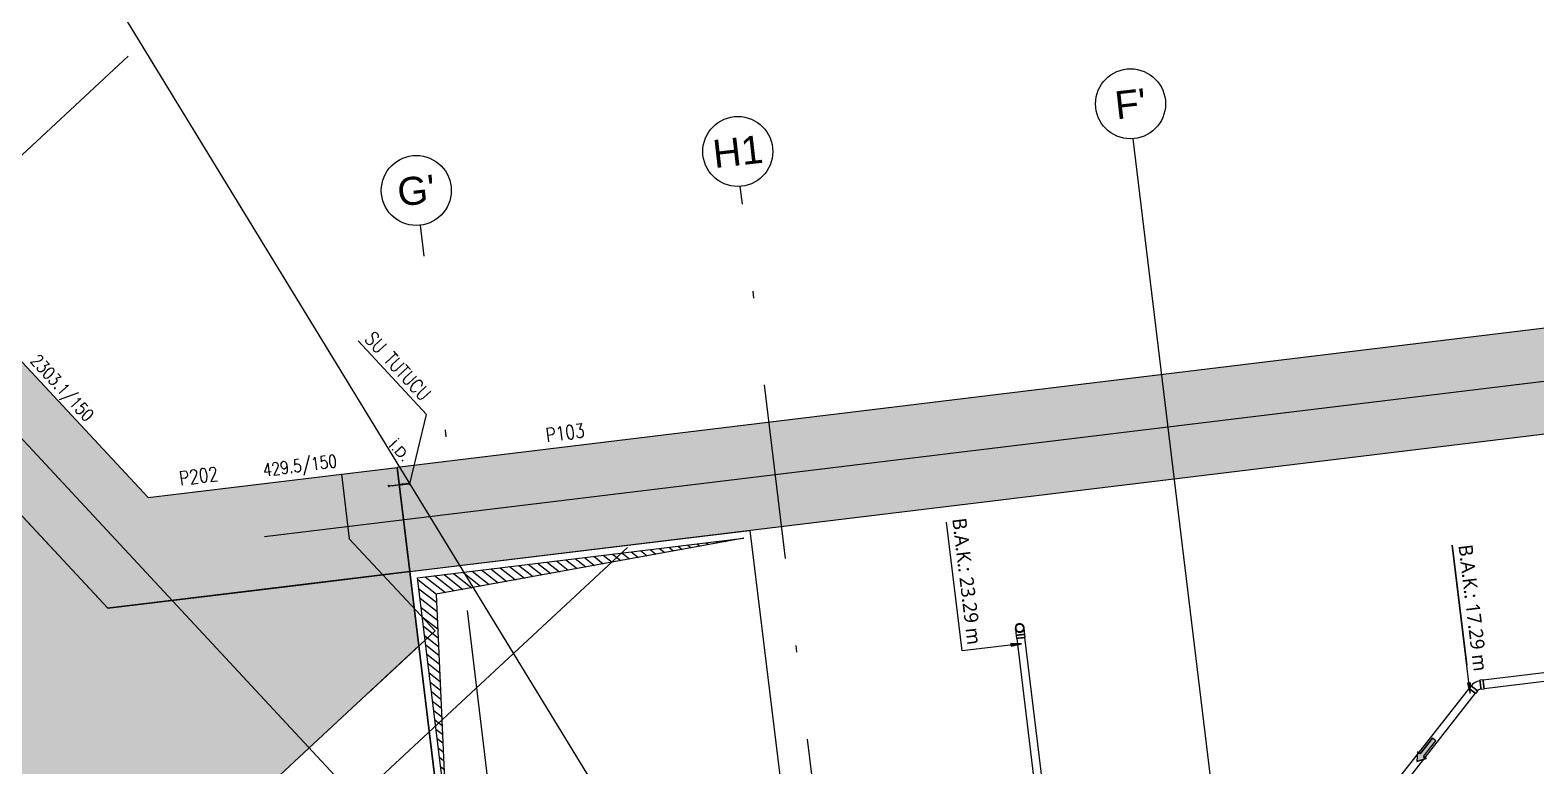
# Model space of a CAD drawing. Header units: millimetres. Extents: x 400382 to 401276, y 4543898 to 4544126.
# Drawn here: x 400429.5 to 400451.01, y 4544090.48 to 4544100.99 of the extents above; entities that cross this region are included whole.
import ezdxf
from ezdxf.enums import TextEntityAlignment as Align

# ---------------------------------------------------------------- set-up
doc = ezdxf.new("R2010")
doc.units = ezdxf.units.MM
for name, pattern in [('ACAD_ISO05W100', [33, 24, -3, 0, -3, 0, -3]), ('AKS', [3, 2.5, -0.25, 0, -0.25]), ('CONTINU', [0]), ('DASHDOT2', [0.5, 0.25, -0.125, 0, -0.125])]:
    doc.linetypes.add(name, pattern=pattern)
for name, color, linetype in [('aks prota', 2, 'AKS'), ('boşluk prota', 2, 'Continuous'), ('boşluk taraması prota', 252, 'Continuous'), ('caks prota', 4, 'Continuous'), ('iderzi_PROTA', 3, 'Continuous'), ('kiriş prota', 6, 'Continuous'), ('kolon tarama prota', 252, 'Continuous'), ('lperde prota', 4, 'Continuous'), ('merdiven prota', 2, 'Continuous'), ('not yazısı prota', 6, 'Continuous'), ('not çizgisi prota', 4, 'Continuous'), ('perde prota', 1, 'Continuous'), ('PRT-AL-TUNEL_EKSENI', 14, 'DASHDOT2'), ('st_s_su tutucu', 2, 'Continuous'), ('st_s_ölçü', 4, 'Continuous'), ('taks prota', 7, 'Continuous'), ('TARAMA', 8, 'Continuous'), ('tperde prota', 6, 'Continuous')]:
    doc.layers.add(name, color=color, linetype=linetype)
doc.styles.add('OLCU', font='romanstw.shx')
doc.styles.add('Segoe UI Light_1', font='', dxfattribs={"height": 200})
doc.styles.add('TAKS', font='Arial Unicode.ttf')
doc.styles.add('text25_PROTA', font='Arial.ttf', dxfattribs={"height": 25})
doc.styles.add('tkolon', font='romanstw.shx')
doc.styles.add('TSIMPLEX', font='romanstw.shx')
doc.styles.get('Segoe UI Light_1').set_extended_font_data('Segoe UI Light')
doc.dimstyles.new('1-50', dxfattribs={"dimtxt": 10, "dimasz": 4, "dimexe": 4, "dimexo": 8, "dimgap": 4, "dimtad": 1, "dimdec": 1, "dimrnd": 0.05, "dimzin": 9, "dimdsep": 46, "dimtxsty": 'OLCU', "dimblk1": 'OBLIQUE', "dimblk2": 'OBLIQUE', "dimsah": 1, "dimcen": 2, "dimdle": 4, "dimclrd": 4, "dimclre": 4, "dimclrt": 3, "dimadec": 1, "dimazin": 0, "dimtfac": 1, "dimtdec": 1, "dimtix": 1, "dimtmove": 2, "dimatfit": 3, "dimldrblk": 'OBLIQUE', "dimfxl": 1, "dimtvp": 1, "dimtolj": 1, "dimtzin": 1, "dimarcsym": 0})

# ---------------------------------------------------------------- blocks, each defined once
blk = doc.blocks.new('Flow Direction - Flow Direction _25mm_-1035271-_17_70 m  ARA KAT')
at = {"layer": 'TARAMA'}
blk.add_hatch(color=256, dxfattribs=at).paths.add_polyline_path([(0, 0), (-117, -78), (-117, -30), (-400, -30), (-400, 30), (-117, 30), (-117, 78)], flags=0)
for p, q in [((-117, 30), (-400, 30)), ((-400, 30), (-400, -30)), ((-117, 30), (-400, 30)), ((-400, 30), (-400, -30)), ((0, 0), (-117, 78)), ((-117, 78), (-117, 30)), ((-117, 78), (0, 0)), ((-117, 30), (-117, 78)), ((-117, -78), (0, 0)), ((-117, -78), (0, 0)), ((-400, -30), (-117, -30)), ((-117, -30), (-400, -30)), ((-117, -30), (-117, -78)), ((-117, -30), (-117, -78))]:
    blk.add_line(p, q, dxfattribs=at)
blk = doc.blocks.new('17.60 mekanik')
at = {"layer": 'kolon tarama prota'}
for points in [[(135013.2, 64918.5), (135002.3, 64928.9), (134999.9, 64925.7)], [(134524.9, 64497.5), (134514.5, 64486.5), (134517.7, 64484.2)]]:
    blk.add_hatch(color=256, dxfattribs=at).paths.add_polyline_path(points, flags=0)
for p, q in [((135180.6, 65176.4), (135012.1, 64944.5)), ((135021.6, 64937.5), (135190.1, 65169.5)), ((134840.8, 65043.8), (134980.5, 64942.3)), ((135013.2, 64918.5), (134840.8, 65043.8)), ((135011.7, 64944.8), (135009.1, 64941.2)), ((135002.3, 64928.9), (134999.9, 64925.7)), ((134999.9, 64925.7), (135013.2, 64918.5)), ((135013.2, 64918.5), (135002.3, 64928.9)), ((135005.5, 64926.4), (135006.2, 64922)), ((135006.7, 64922.1), (135034.5, 64746.8)), ((135018.8, 64924), (135018.1, 64928.4)), ((135046.1, 64748.7), (135018.3, 64924)), ((135019.4, 64933.7), (135022, 64937.3)), ((134474.7, 64428.4), (134324.9, 64537.2)), ((134522, 64507.5), (134518.4, 64510.1)), ((134524.9, 64497.5), (134474.7, 64428.4)), ((134510.9, 64499.8), (134514.5, 64497.2)), ((134524.9, 64497.5), (134514.5, 64486.5)), ((134514.8, 64497.6), (134888.8, 64225.9)), ((134517.7, 64484.2), (134524.9, 64497.5)), ((134895.7, 64235.4), (134521.7, 64507.1)), ((134514.5, 64486.5), (134517.7, 64484.2))]:
    blk.add_line(p, q, dxfattribs=at)
at = {"layer": 'kolon tarama prota', "flags": 128}
for points in [[(135009.6, 64940.8), (135007.5, 64937.1), (135006.5, 64934)], [(135006.5, 64934), (135005.9, 64929.8), (135006.2, 64926.5)], [(135017.5, 64928.3), (135017.5, 64931), (135017.6, 64931.3)], [(135017.6, 64931.3), (135018.7, 64933.8), (135018.8, 64934.1)], [(134503.3, 64506.1), (134501.8, 64507.9), (134501, 64510.1), (134501.2, 64512.4), (134502, 64514.1)], [(134502, 64514.1), (134503.8, 64515.7), (134506, 64516.4), (134508.3, 64516.3), (134510, 64515.4)], [(134510, 64515.4), (134510.4, 64515.1), (134511.5, 64514.3), (134513.3, 64513.1), (134515.4, 64511.5), (134517.9, 64509.7), (134518, 64509.6)], [(134510, 64515.4), (134511.6, 64513.7), (134512.3, 64511.5), (134512.2, 64509.2), (134511.3, 64507.4)], [(134511.3, 64507.4), (134509.6, 64505.9), (134507.4, 64505.1), (134505.1, 64505.3), (134503.3, 64506.1)], [(134511.3, 64500.4), (134508.8, 64502.1), (134506.6, 64503.7), (134504.9, 64505), (134503.7, 64505.8), (134503.3, 64506.1), (134503.3, 64506.1)]]:
    blk.add_lwpolyline(points, dxfattribs=at)
at = {"layer": 'kolon tarama prota'}
for radius, start, end in [(6.38, 144, 324), (6.38, 144, 324), (5.9, 144, 324), (5.71, 144, 324), (6.38, 324, 144), (6.38, 324, 144), (5.9, 324, 144), (5.72, 324, 144)]:
    blk.add_arc((134506.7, 64510.8), radius, start, end, dxfattribs=at)
for centre, major_axis, ratio, start_param, end_param in [((135014.2, 64937.4), (-5.16, 3.75), 0.010001, 3.145733, 6.287326), ((135014.2, 64937.4), (5.16, -3.75), 0.010001, 3.145733, 6.287326), ((135014.2, 64937.4), (-4.62, 3.36), 0.010001, 0.004141, 3.145733), ((135014.2, 64937.4), (-4.62, 3.36), 0.010001, 3.145733, 6.287326), ((135016.8, 64941), (5.16, -3.75), 0.010001, 3.145733, 6.287326), ((135016.8, 64941), (5.16, -3.75), 0.010001, 0.004141, 3.145733), ((135016.8, 64941), (4.77, -3.47), 0.010011, 3.141593, 4.712389), ((135016.8, 64941), (-4.77, 3.47), 0.010011, 4.712389, 6.283185), ((135016.8, 64941), (4.77, -3.47), 0.010011, 4.712389, 6.283185), ((135016.8, 64941), (-4.77, 3.47), 0.010011, 3.141593, 4.712389), ((135011.8, 64927.4), (6.3, 1), 0.01, 3.137449, 6.279041), ((135011.8, 64927.4), (6.3, 1), 0.01, 6.279041, 9.420634), ((135011.8, 64927.4), (5.64, 0.89), 0.01, 3.137449, 6.279041), ((135011.8, 64927.4), (5.64, 0.89), 0.01, 6.279041, 9.420634), ((135012.5, 64923), (6.3, 1), 0.01, 6.279041, 9.420634), ((135012.5, 64923), (6.3, 1), 0.01, 3.137449, 6.279041), ((135012.5, 64923), (5.83, 0.92), 0.01, 1.570796, 3.141593), ((135012.5, 64923), (5.83, 0.92), 0.01, 3.141593, 4.712389), ((135012.5, 64923), (5.83, 0.92), 0.01, 4.712389, 6.283185), ((135012.5, 64923), (5.83, 0.92), 0.01, 0, 1.570796), ((134514.6, 64505), (3.75, 5.16), 0.01, 4.712389, 7.853982), ((134514.6, 64505), (3.36, 4.62), 0.01, 4.712389, 7.853982), ((134514.6, 64505), (3.75, 5.16), 0.01, 1.570796, 4.712389), ((134514.6, 64505), (-3.36, -4.62), 0.01, 4.712389, 7.853982), ((134518.2, 64502.4), (-3.75, -5.16), 0.01, 4.712389, 7.853982), ((134518.2, 64502.4), (3.47, 4.77), 0.01, 1.570796, 3.141593), ((134518.2, 64502.4), (3.47, 4.77), 0.01, 3.141593, 4.712389), ((134518.2, 64502.4), (3.75, 5.16), 0.01, 4.712389, 7.853982), ((134518.2, 64502.4), (3.47, 4.77), 0.01, 0, 1.570796), ((134518.2, 64502.4), (3.47, 4.77), 0.01, 4.712389, 6.283185)]:
    blk.add_ellipse(centre, major_axis=major_axis, ratio=ratio, start_param=start_param, end_param=end_param, dxfattribs=at)
at = {"layer": 'kolon tarama prota', "xscale": 0.1, "yscale": 0.1, "zscale": 0.1, "rotation": 279.0000000010492}
blk.add_blockref('Flow Direction - Flow Direction _25mm_-1035271-_17_70 m  ARA KAT', (135032.6, 64796.1), dxfattribs=at)
at = {"layer": 'kolon tarama prota', "char_height": 20, "attachment_point": 1, "rotation": 324, "line_spacing_factor": 1.142579, "style": 'Segoe UI Light_1'}
for s, insert, width in [('B.A.K.: 17.29 m', (134858.7, 65066.1), 207.124), ('B.A.K.: 23.29 m', (134338.6, 64562.6), 213.157)]:
    blk.add_mtext(s, dxfattribs=dict(at, insert=insert, width=width))
blk = doc.blocks.new('_Oblique')
at = {"layer": 'st_s_ölçü', "lineweight": -2}
blk.add_line((-0.5, -0.5), (0.5, 0.5), dxfattribs=at)
blk = doc.blocks.new('D')
at = {"layer": 'st_s_su tutucu', "linetype": 'CONTINU', "ltscale": 0.2}
for p, q in [((-39987.8, 52508.2), (-39992.6, 52508.2)), ((-39992.6, 52508.2), (-39992.6, 52507.4)), ((-39992.6, 52507.4), (-39990.6, 52506.1)), ((-39990.6, 52478.7), (-39991.9, 52478.7)), ((-39991.9, 52478.7), (-39991.9, 52477.7)), ((-39991.9, 52477.7), (-39990.6, 52477.7)), ((-39990.6, 52498.5), (-39991.5, 52498.5)), ((-39991.5, 52498.5), (-39991.5, 52497.9)), ((-39991.5, 52497.9), (-39990.6, 52497.9)), ((-39990.6, 52488.5), (-39991.5, 52488.5)), ((-39991.5, 52488.5), (-39991.5, 52487.9)), ((-39991.5, 52487.9), (-39990.6, 52487.9)), ((-39991.5, 52467.9), (-39991.5, 52468.5)), ((-39991.5, 52468.5), (-39990.6, 52468.5)), ((-39990.6, 52506.1), (-39990.6, 52498.5)), ((-39990.6, 52497.9), (-39990.6, 52488.5)), ((-39990.6, 52487.9), (-39990.6, 52478.7)), ((-39990.6, 52468.5), (-39990.6, 52477.7)), ((-39989.8, 52506.1), (-39987.8, 52507.4)), ((-39989.8, 52498.5), (-39989.8, 52506.1)), ((-39988.9, 52498.5), (-39989.8, 52498.5)), ((-39989.8, 52488.5), (-39989.8, 52497.9)), ((-39989.8, 52497.9), (-39988.9, 52497.9)), ((-39988.9, 52488.5), (-39989.8, 52488.5)), ((-39989.8, 52478.7), (-39989.8, 52487.9)), ((-39989.8, 52487.9), (-39988.9, 52487.9)), ((-39988.5, 52478.7), (-39989.8, 52478.7)), ((-39989.8, 52477.7), (-39988.5, 52477.7)), ((-39989.8, 52477.7), (-39989.8, 52468.5)), ((-39989.8, 52468.5), (-39988.9, 52468.5)), ((-39988.9, 52497.9), (-39988.9, 52498.5)), ((-39988.9, 52487.9), (-39988.9, 52488.5)), ((-39988.9, 52468.5), (-39988.9, 52467.9)), ((-39988.5, 52477.7), (-39988.5, 52478.7)), ((-39987.8, 52507.4), (-39987.8, 52508.2)), ((-39992.6, 52449), (-39990.6, 52450.3)), ((-39992.6, 52448.2), (-39992.6, 52449)), ((-39987.8, 52448.2), (-39992.6, 52448.2)), ((-39990.6, 52467.9), (-39991.5, 52467.9)), ((-39991.5, 52457.9), (-39991.5, 52458.5)), ((-39991.5, 52458.5), (-39990.6, 52458.5)), ((-39990.6, 52457.9), (-39991.5, 52457.9)), ((-39990.6, 52458.5), (-39990.6, 52467.9)), ((-39990.6, 52450.3), (-39990.6, 52457.9)), ((-39988.9, 52467.9), (-39989.8, 52467.9)), ((-39989.8, 52467.9), (-39989.8, 52458.5)), ((-39989.8, 52458.5), (-39988.9, 52458.5)), ((-39988.9, 52457.9), (-39989.8, 52457.9)), ((-39989.8, 52457.9), (-39989.8, 52450.3)), ((-39989.8, 52450.3), (-39987.8, 52449)), ((-39988.9, 52458.5), (-39988.9, 52457.9)), ((-39987.8, 52449), (-39987.8, 52448.2))]:
    blk.add_line(p, q, dxfattribs=at)

msp = doc.modelspace()

# ---------------------------------------------------------------- hatches: boundary and pattern name
at = {"layer": 'boşluk taraması prota', "ltscale": 2}
h = msp.add_hatch(dxfattribs=at)
h.set_pattern_fill('ANSI31', color=256, scale=0.03, angle=-83.076006, style=0)
h.set_pattern_definition([(321.923994, (399942.09263, 4544740.68775), (0.058741273, 0.074980167), [])])
h.paths.add_polyline_path([(400439.69465, 4544093.73227), (400435.30369, 4544092.931), (400435.43736, 4544089.86141), (400435.03599, 4544093.16655)])
at = {"layer": 'kolon tarama prota'}
h = msp.add_hatch(color=256, dxfattribs=at)
h.dxf.hatch_style = 1
h.paths.add_polyline_path([(400440.75164, 4544045.26344), (400441.05928, 4544042.7301), (400395.59453, 4544091.61494), (400416.02452, 4544110.61561), (400431.18841, 4544094.31102), (400434.74297, 4544094.74268), (400434.9238, 4544093.25362), (400430.61052, 4544092.72982), (400415.74337, 4544108.71536), (400397.51015, 4544091.75777)])
h = msp.add_hatch(color=256, dxfattribs=at)
h.dxf.hatch_style = 1
h.paths.add_polyline_path([(400485.11839, 4544034.12161), (400477.13156, 4544099.89028), (400434.74297, 4544094.74268), (400434.9238, 4544093.25362), (400475.82333, 4544098.22039), (400483.38044, 4544035.9903)])
h = msp.add_hatch(dxfattribs=at)
h.set_pattern_fill('DOTS', color=2, scale=0.1, angle=-47.076006)
h.set_pattern_definition([(312.923994, (398997.36488, 4544993.93019), (0.170302485, 0.049990168), [0, -0.15875])])
h.paths.add_polyline_path([(400422.91056, 4544086.83925), (400423.31917, 4544086.3999), (400420.97595, 4544084.22061), (400420.56733, 4544084.65996)])
h.paths.add_polyline_path([(400426.67851, 4544084.40306), (400425.11215, 4544086.08725), (400426.50344, 4544087.38121), (400428.0698, 4544085.69701), (400435.05361, 4544092.19222), (400434.9238, 4544093.25362), (400430.61052, 4544092.72982), (400427.49109, 4544096.08391), (400409.25788, 4544079.12632), (400414.7061, 4544073.26826)])

# ---------------------------------------------------------------- linework, layer by layer
at = {"layer": 'aks prota', "ltscale": 10}
for p, q in [((400524.75998, 4543992.59926), (400411.76442, 4544114.0949)), ((400404.62495, 4544076.18317), (400430.90169, 4544100.62153)), ((400432.84797, 4544093.75705), (400479.20739, 4544099.38685)), ((400454.21444, 4544025.64861), (400445.25332, 4544099.44021)), ((400442.38913, 4544038.00062), (400435.07808, 4544098.20454)), ((400411.43523, 4544068.86059), (400438.03409, 4544093.59854))]:
    msp.add_line(p, q, dxfattribs=at)
at = {"layer": 'boşluk prota', "ltscale": 0.05}
msp.add_lwpolyline([(400439.69465, 4544093.73227), (400435.30369, 4544092.931), (400435.43736, 4544089.86141), (400435.03599, 4544093.16655)], close=True, dxfattribs=at)
at = {"layer": 'caks prota', "ltscale": 0.05}
for centre in [(400445.21765, 4544099.93893), (400439.60886, 4544099.25781), (400435.0178, 4544098.7009)]:
    msp.add_circle(centre, 0.5, dxfattribs=at)
at = {"layer": 'iderzi_PROTA', "linetype": 'ACAD_ISO05W100', "lineweight": 30, "ltscale": 2}
msp.add_lwpolyline([(400434.74387, 4544094.74279), (400435.40699, 4544089.28229), (400434.61235, 4544089.18579), (400434.92513, 4544086.61017), (400435.11962, 4544085.00863), (400436.34338, 4544083.69281), (400435.38738, 4544082.8037), (400436.17836, 4544076.29025), (400438.63966, 4544073.64447), (400436.71255, 4544071.85217), (400436.71255, 4544071.85217)], dxfattribs=at)
at = {"layer": 'iderzi_PROTA', "linetype": 'ACAD_ISO05W100', "ltscale": 2}
for points in [[(400434.74387, 4544094.74279), (400434.92472, 4544093.25355)], [(400433.94924, 4544094.64629), (400433.94924, 4544094.64629), (400434.06132, 4544093.72332)], [(400434.06132, 4544093.72332), (400435.28508, 4544092.4075), (400434.32908, 4544091.51838)]]:
    msp.add_lwpolyline(points, dxfattribs=at)
at = {"layer": 'kiriş prota'}
for points in [[(400427.49109, 4544096.08391), (400430.61052, 4544092.72982), (400433.18558, 4544093.04253), (400434.92472, 4544093.25355), (400434.30722, 4544093.17874), (400434.30726, 4544093.17863)], [(400439.78194, 4544093.84362), (400440.26428, 4544089.87237), (400435.40699, 4544089.28229), (400434.92465, 4544093.25354), (400439.77737, 4544093.84307)], [(400435.05361, 4544092.19222), (400428.0698, 4544085.69701)]]:
    msp.add_lwpolyline(points, dxfattribs=at)
at = {"layer": 'perde prota'}
for points in [[(400440.75164, 4544045.26344), (400441.05928, 4544042.7301), (400395.59453, 4544091.61494), (400416.02452, 4544110.61561), (400431.18841, 4544094.31102), (400434.74297, 4544094.74268), (400434.9238, 4544093.25362), (400430.61052, 4544092.72982), (400415.74337, 4544108.71536), (400397.51015, 4544091.75777)], [(400485.11839, 4544034.12161), (400477.13156, 4544099.89028), (400434.74387, 4544094.74279), (400434.9247, 4544093.25373), (400475.82333, 4544098.22039), (400483.38044, 4544035.9903)]]:
    msp.add_lwpolyline(points, close=True, dxfattribs=at)
at = {"layer": 'PRT-AL-TUNEL_EKSENI', "ltscale": 10}
msp.add_line((400447.66816, 4544032.68733), (400439.64453, 4544098.75908), dxfattribs=at)

# ---------------------------------------------------------------- block references
at = {"layer": 'merdiven prota', "xscale": 0.01, "yscale": 0.01, "zscale": 0.01, "rotation": 312.9239939588403}
msp.add_blockref('17.60 mekanik', (399055.2216, 4544638.04734), dxfattribs=at)
at = {"layer": 'st_s_ölçü', "xscale": 0.004999999999999998, "yscale": 0.004999999999999998, "zscale": 0.004999999999999998, "rotation": 276.9239943718327}
msp.add_blockref('D', (400198.40042, 4543864.3697), dxfattribs=at)

# ---------------------------------------------------------------- texts
at = {"layer": 'iderzi_PROTA', "linetype": 'ACAD_ISO05W100', "style": 'text25_PROTA'}
msp.add_text('İ.D.', height=0.15, rotation=312.923994, dxfattribs=at).set_placement((400434.61082, 4544095.05085))
msp.add_text('İ.D.', height=0.15, rotation=312.923994, dxfattribs=at).set_placement((400434.61082, 4544095.05085))
at = {"layer": 'lperde prota', "style": 'tkolon', "width": 0.8}
for s, rotation, p in [('2303.1/150', 312.563509, (400429.56188, 4544096.31709)), ('429.5/150', 7.393285, (400432.82889, 4544094.70163))]:
    msp.add_text(s, height=0.18, rotation=rotation, dxfattribs=at).set_placement(p, align=Align.MIDDLE_LEFT)
at = {"layer": 'not yazısı prota', "ltscale": 0.05, "style": 'TSIMPLEX', "width": 0.8}
msp.add_text('SU TUTUCU', height=0.2, rotation=312.923994, dxfattribs=at).set_placement((400434.26881, 4544096.56481))
at = {"layer": 'taks prota', "style": 'TAKS'}
for s, p in [("F'", (400445.21765, 4544099.93893)), ('H1', (400439.60886, 4544099.25781)), ("G'", (400435.0178, 4544098.7009))]:
    msp.add_text(s, height=0.4, rotation=6.429161, dxfattribs=at).set_placement(p, align=Align.MIDDLE_CENTER)
at = {"layer": 'tperde prota', "style": 'tkolon', "width": 0.8}
for s, p in [('P103', (400436.867, 4544095.20209)), ('P202', (400431.63326, 4544094.58335))]:
    msp.add_text(s, height=0.2, rotation=7.393285, dxfattribs=at).set_placement(p, align=Align.MIDDLE_LEFT)

# ---------------------------------------------------------------- leaders
at = {"layer": 'not çizgisi prota'}
msp.add_leader([(400434.92506, 4544094.50744), (400435.16528, 4544095.50035), (400434.1857, 4544096.55362)], dimstyle='1-50', override={"dimasz": 12, "dimgap": 4, "dimtad": 0}, dxfattribs=at)

doc.saveas('drawing.dxf')
